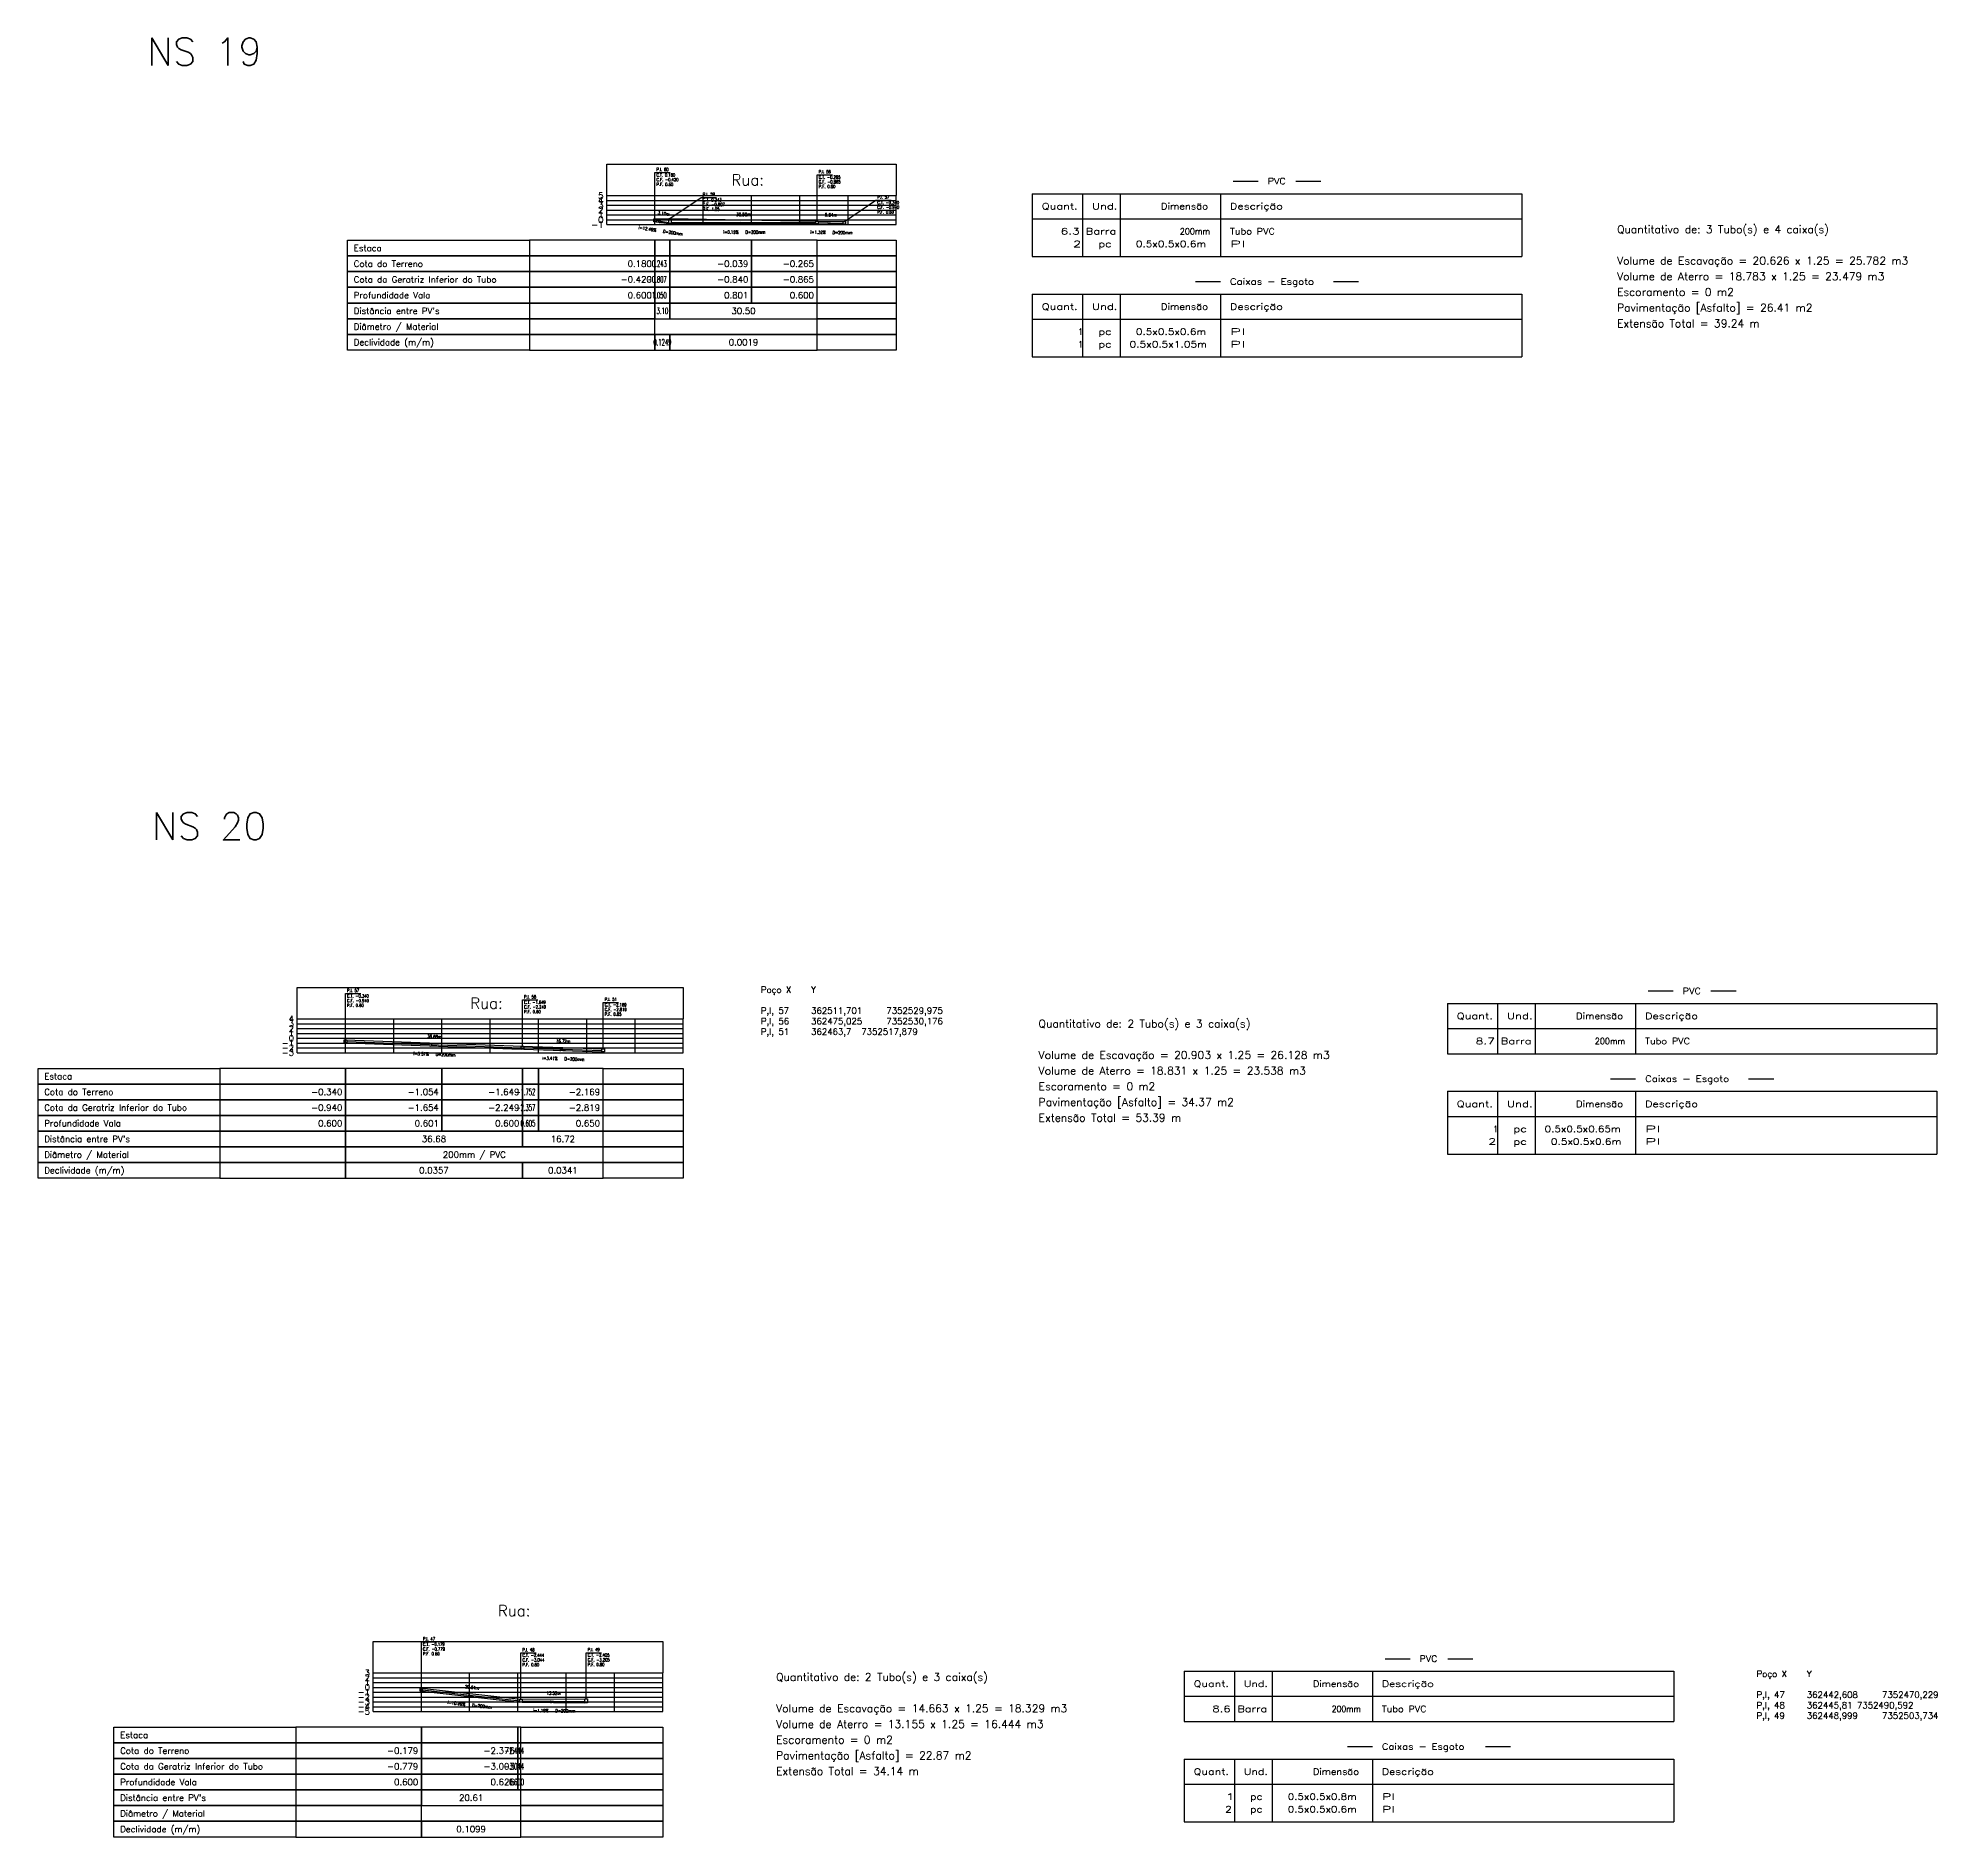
# Model space of a CAD drawing. Extents: x -6997814 to 14282083, y -16 to 289481930.
# Drawn here: x 363713.5 to 364107.2, y 7348656.4 to 7349029.2 of the extents above; entities that cross this region are included whole.
import ezdxf
from ezdxf.enums import TextEntityAlignment as Align

# ---------------------------------------------------------------- set-up
doc = ezdxf.new("R2010")
doc.units = 0
doc.header["$LTSCALE"] = 6.5
for name, color, linetype in [('LISTAGEM_LINHA', 7, 'CONTINUOUS'), ('LISTAGEM_TEXTO', 7, 'CONTINUOUS'), ('PS_IND_COMPRIMENTO', 7, 'CONTINUOUS'), ('PS_IND_DIAMETRO', 7, 'CONTINUOUS'), ('PS_IND_FLUXO', 3, 'CONTINUOUS'), ('PS_IND_INCLINACAO', 7, 'CONTINUOUS'), ('PS_PERFIL_CAIXAS', 7, 'CONTINUOUS'), ('PS_PERFIL_COTA_LIN', 7, 'CONTINUOUS'), ('PS_PERFIL_COTA_TXT', 5, 'CONTINUOUS'), ('PS_PERFIL_GRADE', 8, 'CONTINUOUS'), ('PS_PERFIL_TERRENO', 3, 'CONTINUOUS'), ('PS_PERFIL_TITULOS', 5, 'CONTINUOUS'), ('PS_PERFIL_TUBO', 7, 'CONTINUOUS'), ('PS_PONTOS_IDENTIFICACAO_LIN', 7, 'CONTINUOUS'), ('PS_PONTOS_IDENTIFICACAO_TXT', 7, 'CONTINUOUS')]:
    doc.layers.add(name, color=color, linetype=linetype)
doc.styles.add('ROMANS', font='romans.shx')
doc.styles.get("Standard").update_dxf_attribs({"font": 'simplex.shx'})

# ---------------------------------------------------------------- blocks, each defined once
blk = doc.blocks.new('*U580')
at = {"layer": 'PS_PERFIL_GRADE', "linetype": 'Continuous', "lineweight": -2}
for p, q in [((0, 0), (0, 6)), ((0, 6), (60, 6)), ((0, 5), (60, 5)), ((0, 4), (60, 4)), ((10, 0), (10, 6)), ((20, 0), (20, 6)), ((30, 0), (30, 6)), ((40, 0), (40, 6)), ((50, 0), (50, 6)), ((60, 0), (60, 6)), ((0, 3), (60, 3)), ((0, 2), (60, 2)), ((0, 1), (60, 1)), ((0, 0), (60, 0))]:
    blk.add_line(p, q, dxfattribs=at)
blk.add_lwpolyline([(0, 6), (0, 12.5), (60, 12.5), (60, 6)], dxfattribs=at)
at = {"layer": 'PS_PERFIL_GRADE', "lineweight": -2}
for s, p in [('5', (-0.65, 6)), ('4', (-0.65, 5)), ('3', (-0.65, 4)), ('-1', (-0.65, 0)), ('2', (-0.65, 3)), ('0', (-0.65, 1)), ('1', (-0.65, 2))]:
    blk.add_text(s, height=1.3, dxfattribs=at).set_placement(p, align=Align.MIDDLE_RIGHT)
blk = doc.blocks.new('*U581')
at = {"layer": 'PS_PERFIL_GRADE', "linetype": 'Continuous', "lineweight": -2}
for p, q in [((0, 0), (0, 7)), ((0, 7), (80, 7)), ((0, 6), (80, 6)), ((0, 5), (80, 5)), ((0, 4), (80, 4)), ((10, 0), (10, 7)), ((20, 0), (20, 7)), ((30, 0), (30, 7)), ((40, 0), (40, 7)), ((50, 0), (50, 7)), ((60, 0), (60, 7)), ((70, 0), (70, 7)), ((80, 0), (80, 7)), ((0, 3), (80, 3)), ((0, 2), (80, 2)), ((0, 1), (80, 1)), ((0, 0), (80, 0))]:
    blk.add_line(p, q, dxfattribs=at)
blk.add_lwpolyline([(0, 7), (0, 13.5), (80, 13.5), (80, 7)], dxfattribs=at)
at = {"layer": 'PS_PERFIL_GRADE', "lineweight": -2}
for s, p in [('4', (-0.65, 7)), ('3', (-0.65, 6)), ('2', (-0.65, 5)), ('1', (-0.65, 4)), ('-1', (-0.65, 2)), ('-2', (-0.65, 1)), ('-3', (-0.65, 0)), ('0', (-0.65, 3))]:
    blk.add_text(s, height=1.3, dxfattribs=at).set_placement(p, align=Align.MIDDLE_RIGHT)
blk = doc.blocks.new('*U582')
at = {"layer": 'PS_PERFIL_GRADE', "linetype": 'Continuous', "lineweight": -2}
for p, q in [((0, 0), (0, 8)), ((0, 8), (60, 8)), ((10, 0), (10, 8)), ((20, 0), (20, 8)), ((30, 0), (30, 8)), ((40, 0), (40, 8)), ((50, 0), (50, 8)), ((60, 0), (60, 8)), ((0, 7), (60, 7)), ((0, 6), (60, 6)), ((0, 5), (60, 5)), ((0, 4), (60, 4)), ((0, 3), (60, 3)), ((0, 2), (60, 2)), ((0, 1), (60, 1)), ((0, 0), (60, 0))]:
    blk.add_line(p, q, dxfattribs=at)
blk.add_lwpolyline([(0, 8), (0, 14.5), (60, 14.5), (60, 8)], dxfattribs=at)
at = {"layer": 'PS_PERFIL_GRADE', "lineweight": -2}
for s, p in [('3', (-0.65, 8)), ('-1', (-0.65, 4)), ('2', (-0.65, 7)), ('0', (-0.65, 5)), ('1', (-0.65, 6)), ('-2', (-0.65, 3)), ('-3', (-0.65, 2)), ('-4', (-0.65, 1)), ('-5', (-0.65, 0))]:
    blk.add_text(s, height=1.3, dxfattribs=at).set_placement(p, align=Align.MIDDLE_RIGHT)

msp = doc.modelspace()

# ---------------------------------------------------------------- linework, layer by layer
at = {"layer": 'LISTAGEM_LINHA', "lineweight": -2}
for p, q in [((363961.11633, 7348999.5152), (363966.31633, 7348999.5152)), ((363974.11633, 7348999.5152), (363979.31633, 7348999.5152)), ((363919.51633, 7348996.9152), (363919.5163, 7348983.9152)), ((363919.51633, 7348996.9152), (364020.91633, 7348996.9152)), ((363929.91633, 7348996.9152), (363929.9163, 7348983.9152)), ((363937.71633, 7348996.9152), (363937.7163, 7348983.9152)), ((363958.51633, 7348996.9152), (363958.5163, 7348983.9152)), ((364020.91633, 7348996.9152), (364020.9163, 7348983.9152)), ((363919.51633, 7348991.7152), (364020.91633, 7348991.7152)), ((363919.51633, 7348983.9152), (364020.91633, 7348983.9152)), ((363953.31633, 7348978.7152), (363958.51633, 7348978.7152)), ((363981.91633, 7348978.7152), (363987.11633, 7348978.7152)), ((363919.51633, 7348976.1152), (363919.5163, 7348963.1152)), ((363919.51633, 7348976.1152), (364020.91633, 7348976.1152)), ((363929.91633, 7348976.1152), (363929.9163, 7348963.1152)), ((363937.71633, 7348976.1152), (363937.7163, 7348963.1152)), ((363958.51633, 7348976.1152), (363958.5163, 7348963.1152)), ((364020.91633, 7348976.1152), (364020.9163, 7348963.1152)), ((363919.51633, 7348970.9152), (364020.91633, 7348970.9152)), ((363919.51633, 7348963.1152), (364020.91633, 7348963.1152)), ((364005.51544, 7348829.12705), (364005.5154, 7348818.7271)), ((364005.51544, 7348829.12705), (364106.91544, 7348829.12705)), ((364015.91544, 7348829.12705), (364015.9154, 7348818.7271)), ((364023.71544, 7348829.12705), (364023.7154, 7348818.7271)), ((364044.51544, 7348829.12705), (364044.5154, 7348818.7271)), ((364047.11544, 7348831.72705), (364052.31544, 7348831.72705)), ((364060.11544, 7348831.72705), (364065.31544, 7348831.72705)), ((364106.91544, 7348829.12705), (364106.9154, 7348818.7271)), ((364005.51544, 7348823.92705), (364106.91544, 7348823.92705)), ((364005.51544, 7348818.72705), (364106.91544, 7348818.72705)), ((364039.31544, 7348813.52705), (364044.51544, 7348813.52705)), ((364067.91544, 7348813.52705), (364073.11544, 7348813.52705)), ((364005.51544, 7348810.92705), (364005.5154, 7348797.9271)), ((364005.51544, 7348810.92705), (364106.91544, 7348810.92705)), ((364015.91544, 7348810.92705), (364015.9154, 7348797.9271)), ((364023.71544, 7348810.92705), (364023.7154, 7348797.9271)), ((364044.51544, 7348810.92705), (364044.5154, 7348797.9271)), ((364106.91544, 7348810.92705), (364106.9154, 7348797.9271)), ((364005.51544, 7348805.72705), (364106.91544, 7348805.72705)), ((364005.51544, 7348797.92705), (364106.91544, 7348797.92705)), ((363992.59024, 7348693.37502), (363997.79024, 7348693.37502)), ((364005.59024, 7348693.37502), (364010.79024, 7348693.37502)), ((363950.99024, 7348690.77502), (363950.9902, 7348680.375)), ((363950.99024, 7348690.77502), (364052.39024, 7348690.77502)), ((363961.39024, 7348690.77502), (363961.3902, 7348680.375)), ((363969.19024, 7348690.77502), (363969.1902, 7348680.375)), ((363989.99024, 7348690.77502), (363989.9902, 7348680.375)), ((364052.39024, 7348690.77502), (364052.3902, 7348680.375)), ((363950.99024, 7348685.57502), (364052.39024, 7348685.57502)), ((363950.99024, 7348680.37502), (364052.39024, 7348680.37502)), ((363950.99024, 7348672.57502), (363950.9902, 7348659.575)), ((363950.99024, 7348672.57502), (364052.39024, 7348672.57502)), ((363961.39024, 7348672.57502), (363961.3902, 7348659.575)), ((363969.19024, 7348672.57502), (363969.1902, 7348659.575)), ((363984.79024, 7348675.17502), (363989.99024, 7348675.17502)), ((363989.99024, 7348672.57502), (363989.9902, 7348659.575)), ((364013.39024, 7348675.17502), (364018.59024, 7348675.17502)), ((364052.39024, 7348672.57502), (364052.3902, 7348659.575)), ((363950.99024, 7348667.37502), (364052.39024, 7348667.37502)), ((363950.99024, 7348659.57502), (364052.39024, 7348659.57502))]:
    msp.add_line(p, q, dxfattribs=at)
at = {"layer": 'PS_IND_FLUXO', "lineweight": -2}
for points in [[(363842.23594, 7348991.09467, 0.65, 0, 0), (363843.52176, 7348990.90315, 0, 0, 0)], [(363859.02742, 7348990.77747, 0.65, 0, 0), (363860.32742, 7348990.77495, 0, 0, 0)], [(363877.09773, 7348990.71925, 0.65, 0, 0), (363878.39759, 7348990.70037, 0, 0, 0)], [(363794.89903, 7348820.46062, 0.65, 0, 0), (363796.19818, 7348820.41363, 0, 0, 0)], [(363821.59606, 7348819.52061, 0.65, 0, 0), (363822.89526, 7348819.47493, 0, 0, 0)], [(363802.60085, 7348685.68809, 0.65, 0, 0), (363803.89268, 7348685.54262, 0, 0, 0)], [(363819.66542, 7348684.41035, 0.65, 0, 0), (363820.96532, 7348684.39426, 0, 0, 0)]]:
    msp.add_lwpolyline(points, format="xyseb", dxfattribs=at)
at = {"layer": 'PS_PERFIL_CAIXAS', "linetype": 'Continuous', "lineweight": -2}
for points in [[(363841.07872, 7348991.69256), (363841.57872, 7348991.69256), (363841.57872, 7348991.09256), (363841.07872, 7348991.09256)], [(363844.17899, 7348991.75526), (363844.67899, 7348991.75526), (363844.67899, 7348990.70526), (363844.17899, 7348990.70526)], [(363874.67585, 7348991.24716), (363875.17585, 7348991.24716), (363875.17585, 7348990.64716), (363874.67585, 7348990.64716)], [(363880.31947, 7348991.17246), (363880.81947, 7348991.17246), (363880.81947, 7348990.57246), (363880.31947, 7348990.57246)], [(363776.96006, 7348821.59137), (363777.46006, 7348821.59137), (363777.46006, 7348820.99137), (363776.96006, 7348820.99137)], [(363813.63716, 7348820.28287), (363814.13716, 7348820.28287), (363814.13716, 7348819.68287), (363813.63716, 7348819.68287)], [(363830.35417, 7348819.76267), (363830.85417, 7348819.76267), (363830.85417, 7348819.11267), (363830.35417, 7348819.11267)], [(363792.69032, 7348687.24781), (363793.19032, 7348687.24781), (363793.19032, 7348686.64781), (363792.69032, 7348686.64781)], [(363813.30321, 7348684.98291), (363813.80321, 7348684.98291), (363813.80321, 7348684.38291), (363813.30321, 7348684.38291)], [(363826.82752, 7348685.02171), (363827.32752, 7348685.02171), (363827.32752, 7348684.22171), (363826.82752, 7348684.22171)]]:
    msp.add_lwpolyline(points, close=True, dxfattribs=at)
at = {"layer": 'PS_PERFIL_COTA_LIN', "linetype": 'Continuous', "lineweight": -2}
for points in [[(363815.32872, 7348987.26256), (363815.32872, 7348984.01256), (363777.62872, 7348984.01256), (363777.62872, 7348987.26256)], [(363815.32872, 7348987.26256), (363815.32872, 7348984.01256), (363841.32872, 7348984.01256), (363841.32872, 7348987.26256)], [(363841.32872, 7348987.26256), (363841.32872, 7348984.01256), (363844.42899, 7348984.01256), (363844.42899, 7348987.26256)], [(363844.42899, 7348987.26256), (363844.42899, 7348984.01256), (363861.32872, 7348984.01256), (363861.32872, 7348987.26256)], [(363861.32872, 7348987.26256), (363861.32872, 7348984.01256), (363874.92585, 7348984.01256), (363874.92585, 7348987.26256)], [(363891.32872, 7348987.26256), (363891.32872, 7348984.01256), (363874.92585, 7348984.01256), (363874.92585, 7348987.26256)], [(363815.32872, 7348984.01256), (363815.32872, 7348980.76256), (363777.62872, 7348980.76256), (363777.62872, 7348984.01256)], [(363815.32872, 7348984.01256), (363815.32872, 7348980.76256), (363841.32872, 7348980.76256), (363841.32872, 7348984.01256)], [(363841.32872, 7348984.01256), (363841.32872, 7348980.76256), (363844.42899, 7348980.76256), (363844.42899, 7348984.01256)], [(363844.42899, 7348984.01256), (363844.42899, 7348980.76256), (363861.32872, 7348980.76256), (363861.32872, 7348984.01256)], [(363861.32872, 7348984.01256), (363861.32872, 7348980.76256), (363874.92585, 7348980.76256), (363874.92585, 7348984.01256)], [(363891.32872, 7348984.01256), (363891.32872, 7348980.76256), (363874.92585, 7348980.76256), (363874.92585, 7348984.01256)], [(363815.32872, 7348980.76256), (363815.32872, 7348977.51256), (363777.62872, 7348977.51256), (363777.62872, 7348980.76256)], [(363815.32872, 7348980.76256), (363815.32872, 7348977.51256), (363841.32872, 7348977.51256), (363841.32872, 7348980.76256)], [(363841.32872, 7348980.76256), (363841.32872, 7348977.51256), (363844.42899, 7348977.51256), (363844.42899, 7348980.76256)], [(363844.42899, 7348980.76256), (363844.42899, 7348977.51256), (363861.32872, 7348977.51256), (363861.32872, 7348980.76256)], [(363861.32872, 7348980.76256), (363861.32872, 7348977.51256), (363874.92585, 7348977.51256), (363874.92585, 7348980.76256)], [(363891.32872, 7348980.76256), (363891.32872, 7348977.51256), (363874.92585, 7348977.51256), (363874.92585, 7348980.76256)], [(363815.32872, 7348977.51256), (363815.32872, 7348974.26256), (363777.62872, 7348974.26256), (363777.62872, 7348977.51256)], [(363815.32872, 7348977.51256), (363815.32872, 7348974.26256), (363841.32872, 7348974.26256), (363841.32872, 7348977.51256)], [(363841.32872, 7348977.51256), (363841.32872, 7348974.26256), (363844.42899, 7348974.26256), (363844.42899, 7348977.51256)], [(363844.42899, 7348977.51256), (363844.42899, 7348974.26256), (363861.32872, 7348974.26256), (363861.32872, 7348977.51256)], [(363861.32872, 7348977.51256), (363861.32872, 7348974.26256), (363874.92585, 7348974.26256), (363874.92585, 7348977.51256)], [(363891.32872, 7348977.51256), (363891.32872, 7348974.26256), (363874.92585, 7348974.26256), (363874.92585, 7348977.51256)], [(363815.32872, 7348974.26256), (363815.32872, 7348971.01256), (363777.62872, 7348971.01256), (363777.62872, 7348974.26256)], [(363815.32872, 7348971.01256), (363815.32872, 7348967.76256), (363777.62872, 7348967.76256), (363777.62872, 7348971.01256)], [(363815.32872, 7348974.26256), (363815.32872, 7348971.01256), (363841.32872, 7348971.01256), (363841.32872, 7348974.26256)], [(363815.32872, 7348971.01256), (363815.32872, 7348967.76256), (363841.32872, 7348967.76256), (363841.32872, 7348971.01256)], [(363841.32872, 7348974.26256), (363841.32872, 7348971.01256), (363844.42899, 7348971.01256), (363844.42899, 7348974.26256)], [(363844.42899, 7348974.26256), (363844.42899, 7348971.01256), (363874.92585, 7348971.01256), (363874.92585, 7348974.26256)], [(363891.32872, 7348974.26256), (363891.32872, 7348971.01256), (363874.92585, 7348971.01256), (363874.92585, 7348974.26256)], [(363891.32872, 7348971.01256), (363891.32872, 7348967.76256), (363874.92585, 7348967.76256), (363874.92585, 7348971.01256)], [(363815.32872, 7348967.76256), (363815.32872, 7348964.51256), (363777.62872, 7348964.51256), (363777.62872, 7348967.76256)], [(363815.32872, 7348967.76256), (363815.32872, 7348964.51256), (363841.32872, 7348964.51256), (363841.32872, 7348967.76256)], [(363841.32872, 7348967.76256), (363841.32872, 7348964.51256), (363844.42899, 7348964.51256), (363844.42899, 7348967.76256)], [(363844.42899, 7348967.76256), (363844.42899, 7348964.51256), (363874.92585, 7348964.51256), (363874.92585, 7348967.76256)], [(363891.32872, 7348967.76256), (363891.32872, 7348964.51256), (363874.92585, 7348964.51256), (363874.92585, 7348967.76256)], [(363751.21006, 7348815.68147), (363751.21006, 7348812.43147), (363713.51006, 7348812.43147), (363713.51006, 7348815.68147)], [(363751.21006, 7348815.68147), (363751.21006, 7348812.43147), (363777.21006, 7348812.43147), (363777.21006, 7348815.68147)], [(363777.21006, 7348815.68147), (363777.21006, 7348812.43147), (363797.21006, 7348812.43147), (363797.21006, 7348815.68147)], [(363797.21006, 7348815.68147), (363797.21006, 7348812.43147), (363813.88716, 7348812.43147), (363813.88716, 7348815.68147)], [(363813.88716, 7348815.68147), (363813.88716, 7348812.43147), (363817.21006, 7348812.43147), (363817.21006, 7348815.68147)], [(363817.21006, 7348815.68147), (363817.21006, 7348812.43147), (363830.60417, 7348812.43147), (363830.60417, 7348815.68147)], [(363847.21006, 7348815.68147), (363847.21006, 7348812.43147), (363830.60417, 7348812.43147), (363830.60417, 7348815.68147)], [(363751.21006, 7348812.43147), (363751.21006, 7348809.18147), (363713.51006, 7348809.18147), (363713.51006, 7348812.43147)], [(363751.21006, 7348812.43147), (363751.21006, 7348809.18147), (363777.21006, 7348809.18147), (363777.21006, 7348812.43147)], [(363777.21006, 7348812.43147), (363777.21006, 7348809.18147), (363797.21006, 7348809.18147), (363797.21006, 7348812.43147)], [(363797.21006, 7348812.43147), (363797.21006, 7348809.18147), (363813.88716, 7348809.18147), (363813.88716, 7348812.43147)], [(363813.88716, 7348812.43147), (363813.88716, 7348809.18147), (363817.21006, 7348809.18147), (363817.21006, 7348812.43147)], [(363817.21006, 7348812.43147), (363817.21006, 7348809.18147), (363830.60417, 7348809.18147), (363830.60417, 7348812.43147)], [(363847.21006, 7348812.43147), (363847.21006, 7348809.18147), (363830.60417, 7348809.18147), (363830.60417, 7348812.43147)], [(363751.21006, 7348809.18147), (363751.21006, 7348805.93147), (363713.51006, 7348805.93147), (363713.51006, 7348809.18147)], [(363751.21006, 7348805.93147), (363751.21006, 7348802.68147), (363713.51006, 7348802.68147), (363713.51006, 7348805.93147)], [(363751.21006, 7348809.18147), (363751.21006, 7348805.93147), (363777.21006, 7348805.93147), (363777.21006, 7348809.18147)], [(363751.21006, 7348805.93147), (363751.21006, 7348802.68147), (363777.21006, 7348802.68147), (363777.21006, 7348805.93147)], [(363777.21006, 7348809.18147), (363777.21006, 7348805.93147), (363797.21006, 7348805.93147), (363797.21006, 7348809.18147)], [(363777.21006, 7348805.93147), (363777.21006, 7348802.68147), (363797.21006, 7348802.68147), (363797.21006, 7348805.93147)], [(363797.21006, 7348809.18147), (363797.21006, 7348805.93147), (363813.88716, 7348805.93147), (363813.88716, 7348809.18147)], [(363797.21006, 7348805.93147), (363797.21006, 7348802.68147), (363813.88716, 7348802.68147), (363813.88716, 7348805.93147)], [(363813.88716, 7348809.18147), (363813.88716, 7348805.93147), (363817.21006, 7348805.93147), (363817.21006, 7348809.18147)], [(363813.88716, 7348805.93147), (363813.88716, 7348802.68147), (363817.21006, 7348802.68147), (363817.21006, 7348805.93147)], [(363817.21006, 7348809.18147), (363817.21006, 7348805.93147), (363830.60417, 7348805.93147), (363830.60417, 7348809.18147)], [(363817.21006, 7348805.93147), (363817.21006, 7348802.68147), (363830.60417, 7348802.68147), (363830.60417, 7348805.93147)], [(363847.21006, 7348809.18147), (363847.21006, 7348805.93147), (363830.60417, 7348805.93147), (363830.60417, 7348809.18147)], [(363847.21006, 7348805.93147), (363847.21006, 7348802.68147), (363830.60417, 7348802.68147), (363830.60417, 7348805.93147)], [(363751.21006, 7348802.68147), (363751.21006, 7348799.43147), (363713.51006, 7348799.43147), (363713.51006, 7348802.68147)], [(363751.21006, 7348802.68147), (363751.21006, 7348799.43147), (363777.21006, 7348799.43147), (363777.21006, 7348802.68147)], [(363777.21006, 7348802.68147), (363777.21006, 7348799.43147), (363813.88716, 7348799.43147), (363813.88716, 7348802.68147)], [(363813.88716, 7348802.68147), (363813.88716, 7348799.43147), (363830.60417, 7348799.43147), (363830.60417, 7348802.68147)], [(363847.21006, 7348802.68147), (363847.21006, 7348799.43147), (363830.60417, 7348799.43147), (363830.60417, 7348802.68147)], [(363751.21006, 7348799.43147), (363751.21006, 7348796.18147), (363713.51006, 7348796.18147), (363713.51006, 7348799.43147)], [(363751.21006, 7348799.43147), (363751.21006, 7348796.18147), (363777.21006, 7348796.18147), (363777.21006, 7348799.43147)], [(363777.21006, 7348799.43147), (363777.21006, 7348796.18147), (363830.60417, 7348796.18147), (363830.60417, 7348799.43147)], [(363847.21006, 7348799.43147), (363847.21006, 7348796.18147), (363830.60417, 7348796.18147), (363830.60417, 7348799.43147)], [(363751.21006, 7348796.18147), (363751.21006, 7348792.93147), (363713.51006, 7348792.93147), (363713.51006, 7348796.18147)], [(363751.21006, 7348796.18147), (363751.21006, 7348792.93147), (363777.21006, 7348792.93147), (363777.21006, 7348796.18147)], [(363777.21006, 7348796.18147), (363777.21006, 7348792.93147), (363813.88716, 7348792.93147), (363813.88716, 7348796.18147)], [(363813.88716, 7348796.18147), (363813.88716, 7348792.93147), (363830.60417, 7348792.93147), (363830.60417, 7348796.18147)], [(363847.21006, 7348796.18147), (363847.21006, 7348792.93147), (363830.60417, 7348792.93147), (363830.60417, 7348796.18147)], [(363766.94032, 7348679.17671), (363766.94032, 7348675.92671), (363729.24032, 7348675.92671), (363729.24032, 7348679.17671)], [(363766.94032, 7348675.92671), (363766.94032, 7348672.67671), (363729.24032, 7348672.67671), (363729.24032, 7348675.92671)], [(363766.94032, 7348679.17671), (363766.94032, 7348675.92671), (363792.94032, 7348675.92671), (363792.94032, 7348679.17671)], [(363766.94032, 7348675.92671), (363766.94032, 7348672.67671), (363792.94032, 7348672.67671), (363792.94032, 7348675.92671)], [(363792.94032, 7348679.17671), (363792.94032, 7348675.92671), (363812.94032, 7348675.92671), (363812.94032, 7348679.17671)], [(363792.94032, 7348675.92671), (363792.94032, 7348672.67671), (363812.94032, 7348672.67671), (363812.94032, 7348675.92671)], [(363812.94032, 7348679.17671), (363812.94032, 7348675.92671), (363813.55321, 7348675.92671), (363813.55321, 7348679.17671)], [(363812.94032, 7348675.92671), (363812.94032, 7348672.67671), (363813.55321, 7348672.67671), (363813.55321, 7348675.92671)], [(363842.94032, 7348679.17671), (363842.94032, 7348675.92671), (363813.55321, 7348675.92671), (363813.55321, 7348679.17671)], [(363842.94032, 7348675.92671), (363842.94032, 7348672.67671), (363813.55321, 7348672.67671), (363813.55321, 7348675.92671)], [(363766.94032, 7348672.67671), (363766.94032, 7348669.42671), (363729.24032, 7348669.42671), (363729.24032, 7348672.67671)], [(363766.94032, 7348672.67671), (363766.94032, 7348669.42671), (363792.94032, 7348669.42671), (363792.94032, 7348672.67671)], [(363792.94032, 7348672.67671), (363792.94032, 7348669.42671), (363812.94032, 7348669.42671), (363812.94032, 7348672.67671)], [(363812.94032, 7348672.67671), (363812.94032, 7348669.42671), (363813.55321, 7348669.42671), (363813.55321, 7348672.67671)], [(363842.94032, 7348672.67671), (363842.94032, 7348669.42671), (363813.55321, 7348669.42671), (363813.55321, 7348672.67671)], [(363766.94032, 7348669.42671), (363766.94032, 7348666.17671), (363729.24032, 7348666.17671), (363729.24032, 7348669.42671)], [(363766.94032, 7348669.42671), (363766.94032, 7348666.17671), (363792.94032, 7348666.17671), (363792.94032, 7348669.42671)], [(363792.94032, 7348669.42671), (363792.94032, 7348666.17671), (363812.94032, 7348666.17671), (363812.94032, 7348669.42671)], [(363812.94032, 7348669.42671), (363812.94032, 7348666.17671), (363813.55321, 7348666.17671), (363813.55321, 7348669.42671)], [(363842.94032, 7348669.42671), (363842.94032, 7348666.17671), (363813.55321, 7348666.17671), (363813.55321, 7348669.42671)], [(363766.94032, 7348666.17671), (363766.94032, 7348662.92671), (363729.24032, 7348662.92671), (363729.24032, 7348666.17671)], [(363766.94032, 7348666.17671), (363766.94032, 7348662.92671), (363792.94032, 7348662.92671), (363792.94032, 7348666.17671)], [(363792.94032, 7348666.17671), (363792.94032, 7348662.92671), (363813.55321, 7348662.92671), (363813.55321, 7348666.17671)], [(363842.94032, 7348666.17671), (363842.94032, 7348662.92671), (363813.55321, 7348662.92671), (363813.55321, 7348666.17671)], [(363766.94032, 7348662.92671), (363766.94032, 7348659.67671), (363729.24032, 7348659.67671), (363729.24032, 7348662.92671)], [(363766.94032, 7348662.92671), (363766.94032, 7348659.67671), (363792.94032, 7348659.67671), (363792.94032, 7348662.92671)], [(363842.94032, 7348662.92671), (363842.94032, 7348659.67671), (363813.55321, 7348659.67671), (363813.55321, 7348662.92671)], [(363766.94032, 7348659.67671), (363766.94032, 7348656.42671), (363729.24032, 7348656.42671), (363729.24032, 7348659.67671)], [(363766.94032, 7348659.67671), (363766.94032, 7348656.42671), (363792.94032, 7348656.42671), (363792.94032, 7348659.67671)], [(363792.94032, 7348659.67671), (363792.94032, 7348656.42671), (363813.55321, 7348656.42671), (363813.55321, 7348659.67671)], [(363842.94032, 7348659.67671), (363842.94032, 7348656.42671), (363813.55321, 7348656.42671), (363813.55321, 7348659.67671)]]:
    msp.add_lwpolyline(points, close=True, dxfattribs=at)
for points in [[(363815.32872, 7348971.01256), (363841.32872, 7348971.01256)], [(363841.32872, 7348974.26256), (363844.42899, 7348974.26256)], [(363841.32872, 7348971.01256), (363844.42899, 7348971.01256)], [(363841.32872, 7348971.01256), (363844.42899, 7348971.01256)], [(363844.42899, 7348971.01256), (363861.32872, 7348971.01256)], [(363861.32872, 7348974.26256), (363874.92585, 7348974.26256)], [(363861.32872, 7348971.01256), (363874.92585, 7348971.01256)], [(363861.32872, 7348971.01256), (363874.92585, 7348971.01256)], [(363815.32872, 7348967.76256), (363841.32872, 7348967.76256)], [(363841.32872, 7348967.76256), (363844.42899, 7348967.76256)], [(363841.32872, 7348967.76256), (363844.42899, 7348967.76256)], [(363844.42899, 7348967.76256), (363861.32872, 7348967.76256)], [(363861.32872, 7348967.76256), (363874.92585, 7348967.76256)], [(363861.32872, 7348967.76256), (363874.92585, 7348967.76256)], [(363841.32872, 7348964.51256), (363844.42899, 7348964.51256)], [(363861.32872, 7348964.51256), (363874.92585, 7348964.51256)], [(363777.21006, 7348802.68147), (363797.21006, 7348802.68147)], [(363797.21006, 7348802.68147), (363813.88716, 7348802.68147)], [(363817.21006, 7348802.68147), (363830.60417, 7348802.68147)], [(363751.21006, 7348799.43147), (363777.21006, 7348799.43147)], [(363777.21006, 7348799.43147), (363797.21006, 7348799.43147)], [(363777.21006, 7348799.43147), (363797.21006, 7348799.43147)], [(363797.21006, 7348799.43147), (363813.88716, 7348799.43147)], [(363797.21006, 7348799.43147), (363813.88716, 7348799.43147)], [(363817.21006, 7348799.43147), (363830.60417, 7348799.43147)], [(363817.21006, 7348799.43147), (363830.60417, 7348799.43147)], [(363751.21006, 7348796.18147), (363777.21006, 7348796.18147)], [(363777.21006, 7348796.18147), (363797.21006, 7348796.18147)], [(363777.21006, 7348796.18147), (363797.21006, 7348796.18147)], [(363797.21006, 7348796.18147), (363813.88716, 7348796.18147)], [(363797.21006, 7348796.18147), (363813.88716, 7348796.18147)], [(363817.21006, 7348796.18147), (363830.60417, 7348796.18147)], [(363817.21006, 7348796.18147), (363830.60417, 7348796.18147)], [(363777.21006, 7348792.93147), (363797.21006, 7348792.93147)], [(363797.21006, 7348792.93147), (363813.88716, 7348792.93147)], [(363817.21006, 7348792.93147), (363830.60417, 7348792.93147)], [(363792.94032, 7348666.17671), (363812.94032, 7348666.17671)], [(363812.94032, 7348666.17671), (363813.55321, 7348666.17671)], [(363766.94032, 7348662.92671), (363792.94032, 7348662.92671)], [(363792.94032, 7348662.92671), (363812.94032, 7348662.92671)], [(363792.94032, 7348662.92671), (363812.94032, 7348662.92671)], [(363812.94032, 7348662.92671), (363813.55321, 7348662.92671)], [(363812.94032, 7348662.92671), (363813.55321, 7348662.92671)], [(363766.94032, 7348659.67671), (363792.94032, 7348659.67671)], [(363792.94032, 7348659.67671), (363812.94032, 7348659.67671)], [(363792.94032, 7348659.67671), (363812.94032, 7348659.67671)], [(363792.94032, 7348656.42671), (363812.94032, 7348656.42671)], [(363812.94032, 7348659.67671), (363813.55321, 7348659.67671)], [(363812.94032, 7348659.67671), (363813.55321, 7348659.67671)], [(363812.94032, 7348656.42671), (363813.55321, 7348656.42671)]]:
    msp.add_lwpolyline(points, dxfattribs=at)
at = {"layer": 'PS_PERFIL_TERRENO', "linetype": 'Continuous', "lineweight": -2}
for points in [[(363841.32872, 7348991.69256), (363844.42899, 7348991.75526), (363874.92585, 7348991.24716), (363880.56947, 7348991.17246)], [(363777.21006, 7348821.59137), (363813.88716, 7348820.28287), (363830.60417, 7348819.76267)], [(363792.94032, 7348687.24781), (363813.55321, 7348684.98291), (363827.07752, 7348685.02171)]]:
    msp.add_lwpolyline(points, dxfattribs=at)
at = {"layer": 'PS_PERFIL_TUBO', "linetype": 'Continuous', "lineweight": -2}
for points in [[(363841.57872, 7348991.09256), (363844.17899, 7348990.70526), (363844.17899, 7348990.90526), (363841.57872, 7348991.29256)], [(363844.67899, 7348990.70526), (363874.67585, 7348990.64716), (363874.67585, 7348990.84716), (363844.67899, 7348990.90526)], [(363875.17585, 7348990.64716), (363880.31947, 7348990.57246), (363880.31947, 7348990.77246), (363875.17585, 7348990.84716)], [(363777.46006, 7348820.99137), (363813.63716, 7348819.68287), (363813.63716, 7348819.88287), (363777.46006, 7348821.19137)], [(363814.13716, 7348819.68287), (363830.35417, 7348819.11267), (363830.35417, 7348819.31267), (363814.13716, 7348819.88287)], [(363793.19032, 7348686.64781), (363813.30321, 7348684.38291), (363813.30321, 7348684.58291), (363793.19032, 7348686.84781)], [(363813.80321, 7348684.38291), (363826.82752, 7348684.22171), (363826.82752, 7348684.42171), (363813.80321, 7348684.58291)]]:
    msp.add_lwpolyline(points, close=True, dxfattribs=at)
at = {"layer": 'PS_PONTOS_IDENTIFICACAO_LIN', "linetype": 'Continuous', "lineweight": -2}
for points in [[(363841.32872, 7348991.69256), (363841.32872, 7349001.28006), (363844.51372, 7349001.28006)], [(363874.92585, 7348991.24716), (363874.92585, 7349000.83466), (363878.11085, 7349000.83466)], [(363844.42899, 7348991.75526), (363850.92899, 7348996.14276), (363854.11399, 7348996.14276)], [(363880.56947, 7348991.17246), (363887.06947, 7348995.55996), (363890.25447, 7348995.55996)], [(363777.21006, 7348821.59137), (363777.21006, 7348831.17887), (363780.39506, 7348831.17887)], [(363813.88716, 7348820.28287), (363813.88716, 7348829.87037), (363817.07216, 7348829.87037)], [(363830.60417, 7348819.76267), (363830.60417, 7348829.35017), (363833.78917, 7348829.35017)], [(363792.94032, 7348687.24781), (363792.94032, 7348696.83531), (363796.12532, 7348696.83531)], [(363813.55321, 7348684.98291), (363813.55321, 7348694.57041), (363816.73821, 7348694.57041)], [(363827.07752, 7348685.02171), (363827.07752, 7348694.60921), (363830.26252, 7348694.60921)]]:
    msp.add_lwpolyline(points, dxfattribs=at)

# ---------------------------------------------------------------- block references
at = {"layer": 'PS_PERFIL_GRADE', "lineweight": -2}
for name, p in [('*U580', (363831.32872, 7348990.51256)), ('*U581', (363767.21006, 7348818.93147)), ('*U582', (363782.94032, 7348682.42671))]:
    msp.add_blockref(name, p, dxfattribs=at)

# ---------------------------------------------------------------- texts
at = {"layer": 'LISTAGEM_TEXTO', "lineweight": -2, "style": 'ROMANS'}
for s, width, p in [('PVC', 1.125, (363968.26633, 7348998.8652)), ('Quant.', 1.326316, (363921.46633, 7348993.6652)), ('Und.', 1.354839, (363931.86633, 7348993.6652)), ('Dimensão', 1.158621, (363946.16633, 7348993.6652)), ('Descrição', 1.303448, (363960.46633, 7348993.6652)), ('6.3', 1.431818, (363925.36633, 7348988.4652)), ('2', 1.5, (363927.96633, 7348985.8652)), ('Barra', 1.346154, (363930.56633, 7348988.4652)), ('pc', 1.354839, (363933.16633, 7348985.8652)), ('0.5x0.5x0.6m', 1.223301, (363940.96633, 7348985.8652)), ('200mm', 0.9375, (363950.06633, 7348988.4652)), ('Tubo PVC', 1.12, (363960.46633, 7348988.4652)), ('PI', 2, (363960.46633, 7348985.8652)), ('Caixas - Esgoto', 1.184211, (363960.46633, 7348978.0652)), ('Quant.', 1.326316, (363921.46633, 7348972.8652)), ('Und.', 1.354839, (363931.86633, 7348972.8652)), ('Dimensão', 1.158621, (363946.16633, 7348972.8652)), ('Descrição', 1.303448, (363960.46633, 7348972.8652)), ('pc', 1.354839, (363933.16633, 7348967.6652)), ('0.5x0.5x0.6m', 1.223301, (363940.96633, 7348967.6652)), ('PI', 2, (363960.46633, 7348967.6652)), ('pc', 1.354839, (363933.16633, 7348965.0652)), ('0.5x0.5x1.05m', 1.22973, (363939.66633, 7348965.0652)), ('PI', 2, (363960.46633, 7348965.0652)), ('PVC', 1.125, (364054.26544, 7348831.07705)), ('Quant.', 1.326316, (364007.46544, 7348825.87705)), ('Und.', 1.354839, (364017.86544, 7348825.87705)), ('Dimensão', 1.158621, (364032.16544, 7348825.87705)), ('Descrição', 1.303448, (364046.46544, 7348825.87705)), ('8.7', 1.431818, (364011.36544, 7348820.67705)), ('Barra', 1.346154, (364016.56544, 7348820.67705)), ('200mm', 0.9375, (364036.06544, 7348820.67705)), ('Tubo PVC', 1.12, (364046.46544, 7348820.67705)), ('Caixas - Esgoto', 1.184211, (364046.46544, 7348812.87705)), ('Quant.', 1.326316, (364007.46544, 7348807.67705)), ('Und.', 1.354839, (364017.86544, 7348807.67705)), ('Dimensão', 1.158621, (364032.16544, 7348807.67705)), ('Descrição', 1.303448, (364046.46544, 7348807.67705)), ('pc', 1.354839, (364019.16544, 7348802.47705)), ('0.5x0.5x0.65m', 1.207965, (364025.66544, 7348802.47705)), ('PI', 2, (364046.46544, 7348802.47705)), ('2', 1.5, (364013.96544, 7348799.87705)), ('pc', 1.354839, (364019.16544, 7348799.87705)), ('0.5x0.5x0.6m', 1.223301, (364026.96544, 7348799.87705)), ('PI', 2, (364046.46544, 7348799.87705)), ('PVC', 1.105263, (363999.74024, 7348692.72502)), ('Quant.', 1.298969, (363952.94024, 7348687.52502)), ('Und.', 1.272727, (363963.34024, 7348687.52502)), ('Dimensão', 1.135135, (363977.64024, 7348687.52502)), ('Descrição', 1.277027, (363991.94024, 7348687.52502)), ('8.6', 1.340426, (363956.84024, 7348682.32502)), ('Barra', 1.296296, (363962.04024, 7348682.32502)), ('200mm', 0.905172, (363981.54024, 7348682.32502)), ('Tubo PVC', 1.112583, (363991.94024, 7348682.32502)), ('Caixas - Esgoto', 1.162362, (363991.94024, 7348674.52502)), ('Quant.', 1.298969, (363952.94024, 7348669.32502)), ('Und.', 1.272727, (363963.34024, 7348669.32502)), ('Dimensão', 1.135135, (363977.64024, 7348669.32502)), ('Descrição', 1.277027, (363991.94024, 7348669.32502)), ('1', 1.909091, (363959.44024, 7348664.12502)), ('pc', 1.235294, (363964.64024, 7348664.12502)), ('0.5x0.5x0.8m', 1.2, (363972.44024, 7348664.12502)), ('PI', 1.68, (363991.94024, 7348664.12502)), ('2', 1.235294, (363959.44024, 7348661.52502)), ('pc', 1.235294, (363964.64024, 7348661.52502)), ('0.5x0.5x0.6m', 1.2, (363972.44024, 7348661.52502)), ('PI', 1.68, (363991.94024, 7348661.52502))]:
    msp.add_text(s, height=1.3, dxfattribs=dict(at, width=width)).set_placement(p)
at = {"layer": 'LISTAGEM_TEXTO', "color": 7, "lineweight": -2, "style": 'ROMANS'}
for s, p in [('Quantitativo de: 3 Tubo(s) e 4 caixa(s)', (364040.67559, 7348988.72128)), ('Volume de Escavação = 20.626 x 1.25 = 25.782 m3', (364040.67559, 7348982.22128)), ('Volume de Aterro = 18.783 x 1.25 = 23.479 m3', (364040.67559, 7348978.97128)), ('Escoramento = 0 m2', (364040.67559, 7348975.72128)), ('Pavimentação [Asfalto] = 26.41 m2', (364040.67559, 7348972.47128)), ('Extensão Total = 39.24 m', (364040.67559, 7348969.22128)), ('Quantitativo de: 2 Tubo(s) e 3 caixa(s)', (363920.81628, 7348824.13742)), ('Volume de Escavação = 20.903 x 1.25 = 26.128 m3', (363920.81628, 7348817.63742)), ('Volume de Aterro = 18.831 x 1.25 = 23.538 m3', (363920.81628, 7348814.38742)), ('Escoramento = 0 m2', (363920.81628, 7348811.13742)), ('Pavimentação [Asfalto] = 34.37 m2', (363920.81628, 7348807.88742)), ('Extensão Total = 53.39 m', (363920.81628, 7348804.63742)), ('Quantitativo de: 2 Tubo(s) e 3 caixa(s)', (363866.45046, 7348688.75919)), ('Volume de Escavação = 14.663 x 1.25 = 18.329 m3', (363866.45046, 7348682.25919)), ('Volume de Aterro = 13.155 x 1.25 = 16.444 m3', (363866.45046, 7348679.00919)), ('Escoramento = 0 m2', (363866.45046, 7348675.75919)), ('Pavimentação [Asfalto] = 22.87 m2', (363866.45046, 7348672.50919)), ('Extensão Total = 34.14 m', (363866.45046, 7348669.25919))]:
    msp.add_text(s, height=1.625, dxfattribs=at).set_placement(p)
at = {"layer": 'LISTAGEM_TEXTO', "lineweight": -2, "style": 'ROMANS'}
for p in [(363928.9568, 7348967.6652), (363928.9568, 7348965.0652), (364014.95591, 7348802.47705)]:
    msp.add_text('1', height=1.3, dxfattribs=at).set_placement(p)
at = {"layer": 'LISTAGEM_TEXTO', "lineweight": -2, "char_height": 5.664031, "attachment_point": 1}
for s, insert in [('NS 19', (363736.10271, 7349029.17358)), ('NS 20', (363737.10219, 7348868.69557))]:
    msp.add_mtext_dynamic_manual_height_columns(s, width=1349.2683201, gutter_width=28.32016, heights=[5.66403], dxfattribs=dict(at, insert=insert))
at = {"layer": 'LISTAGEM_TEXTO', "lineweight": -2, "char_height": 1.3, "attachment_point": 1}
for s, insert, width in [('Poço^IX^IY\\P^I^I\\PP,I, 57^I362511,701^I7352529,975\\PP,I, 56^I362475,025^I7352530,176\\PP,I, 51^I362463,7^I7352517,879\\P', (363863.28029, 7348832.61585), 40.56), ('Poço^IX^IY\\P^I^I\\PP,I, 47^I362442,608^I7352470,229\\PP,I, 48^I362445,81^I7352490,592\\PP,I, 49^I362448,999^I7352503,734\\P', (364069.56503, 7348690.88537), 40.625)]:
    msp.add_mtext(s, dxfattribs=dict(at, insert=insert, width=width))
at = {"layer": 'PS_IND_COMPRIMENTO', "lineweight": -2, "width": 0.8}
for s, rotation, p in [('3.10m', 351.5283004, (363843.14771, 7348992.804)), ('30.50m', 359.8890257, (363859.68095, 7348992.60121)), ('5.64m', 359.1679609, (363877.77416, 7348992.53462)), ('36.68m', 357.9285555, (363795.61457, 7348822.26093)), ('16.72m', 357.9862749, (363822.30979, 7348821.32164)), ('20.61m', 353.5750267, (363803.45099, 7348687.4289)), ('13.52m', 359.2908943, (363820.33795, 7348686.22717))]:
    msp.add_text(s, height=0.65, rotation=rotation, dxfattribs=at).set_placement(p, align=Align.MIDDLE_CENTER)
at = {"layer": 'PS_IND_DIAMETRO', "lineweight": -2, "width": 0.8}
for rotation, p in [(351.5283004, (363845.05304, 7348988.82994)), (359.8890257, (363862.14388, 7348988.94643)), (359.1679609, (363880.1909, 7348988.84914)), (357.9285555, (363797.95103, 7348818.52403)), (357.9862749, (363824.65001, 7348817.58711)), (353.5750267, (363805.49703, 7348683.52542)), (359.2908943, (363822.76259, 7348682.54688))]:
    msp.add_text('D=200mm', height=0.65, rotation=rotation, dxfattribs=at).set_placement(p, align=Align.MIDDLE_CENTER)
at = {"layer": 'PS_IND_INCLINACAO', "lineweight": -2, "width": 0.8}
for s, rotation, p in [('i=12.49%', 351.5283004, (363839.7812, 7348989.61516)), ('i=0.19%', 359.8890257, (363857.07389, 7348988.95625)), ('i=1.32%', 359.1679609, (363875.12144, 7348988.92276)), ('i=3.57%', 357.9285555, (363792.88434, 7348818.70729)), ('i=3.41%', 357.9862749, (363819.58314, 7348817.76526)), ('i=10.99%', 353.5750267, (363800.20051, 7348684.12186)), ('i=1.19%', 359.2908943, (363817.69298, 7348682.60963))]:
    msp.add_text(s, height=0.65, rotation=rotation, dxfattribs=at).set_placement(p, align=Align.MIDDLE_CENTER)
at = {"layer": 'PS_PERFIL_COTA_TXT', "lineweight": -2}
for s, p in [('Cota do Terreno', (363778.92872, 7348982.38756)), ('Estaca', (363778.92872, 7348985.63756)), ('Cota da Geratriz Inferior do Tubo', (363778.92872, 7348979.13756)), ('Profundidade Vala', (363778.92872, 7348975.88756)), ("Distância entre PV's", (363778.92872, 7348972.63756)), ('Diâmetro / Material', (363778.92872, 7348969.38756)), ('Declividade (m/m)', (363778.92872, 7348966.13756)), ('Estaca', (363714.81006, 7348814.05647)), ('Cota do Terreno', (363714.81006, 7348810.80647)), ('Cota da Geratriz Inferior do Tubo', (363714.81006, 7348807.55647)), ('Profundidade Vala', (363714.81006, 7348804.30647)), ("Distância entre PV's", (363714.81006, 7348801.05647)), ('Diâmetro / Material', (363714.81006, 7348797.80647)), ('Declividade (m/m)', (363714.81006, 7348794.55647)), ('Estaca', (363730.54032, 7348677.55171)), ('Cota do Terreno', (363730.54032, 7348674.30171)), ('Cota da Geratriz Inferior do Tubo', (363730.54032, 7348671.05171)), ('Profundidade Vala', (363730.54032, 7348667.80171)), ("Distância entre PV's", (363730.54032, 7348664.55171)), ('Diâmetro / Material', (363730.54032, 7348661.30171)), ('Declividade (m/m)', (363730.54032, 7348658.05171))]:
    msp.add_text(s, height=1.3, dxfattribs=at).set_placement(p, align=Align.MIDDLE_LEFT)
for s, p in [('0.180', (363840.67872, 7348982.38756)), ('-0.039', (363860.67872, 7348982.38756)), ('-0.265', (363874.27585, 7348982.38756)), ('-0.420', (363840.67872, 7348979.13756)), ('-0.840', (363860.67872, 7348979.13756)), ('-0.865', (363874.27585, 7348979.13756)), ('0.600', (363840.67872, 7348975.88756)), ('0.801', (363860.67872, 7348975.88756)), ('0.600', (363874.27585, 7348975.88756)), ('-0.340', (363776.56006, 7348810.80647)), ('-1.054', (363796.56006, 7348810.80647)), ('-1.649', (363813.23716, 7348810.80647)), ('-2.169', (363829.95417, 7348810.80647)), ('-0.940', (363776.56006, 7348807.55647)), ('-1.654', (363796.56006, 7348807.55647)), ('-2.249', (363813.23716, 7348807.55647)), ('-2.819', (363829.95417, 7348807.55647)), ('0.600', (363776.56006, 7348804.30647)), ('0.601', (363796.56006, 7348804.30647)), ('0.600', (363813.23716, 7348804.30647)), ('0.650', (363829.95417, 7348804.30647)), ('-0.179', (363792.29032, 7348674.30171)), ('-0.779', (363792.29032, 7348671.05171)), ('-2.376', (363812.29032, 7348674.30171)), ('-3.003', (363812.29032, 7348671.05171)), ('0.600', (363792.29032, 7348667.80171)), ('0.626', (363812.29032, 7348667.80171))]:
    msp.add_text(s, height=1.3, dxfattribs=at).set_placement(p, align=Align.MIDDLE_RIGHT)
at = {"layer": 'PS_PERFIL_COTA_TXT', "lineweight": -2, "width": 0.5}
for s, p in [('0.243', (363843.77899, 7348982.38756)), ('-0.807', (363843.77899, 7348979.13756)), ('1.050', (363843.77899, 7348975.88756)), ('-1.752', (363816.56006, 7348810.80647)), ('-2.357', (363816.56006, 7348807.55647)), ('0.605', (363816.56006, 7348804.30647)), ('-2.444', (363814.20321, 7348674.30171)), ('-3.044', (363814.20321, 7348671.05171)), ('0.600', (363814.20321, 7348667.80171))]:
    msp.add_text(s, height=1.3, dxfattribs=at).set_placement(p, align=Align.MIDDLE_RIGHT)
for s, p in [('3.10', (363842.87885, 7348972.63756)), ('0.1249', (363842.87885, 7348966.13756))]:
    msp.add_text(s, height=1.3, dxfattribs=at).set_placement(p, align=Align.MIDDLE_CENTER)
at = {"layer": 'PS_PERFIL_COTA_TXT', "lineweight": -2}
for s, p in [('30.50', (363859.67742, 7348972.63756)), ('0.0019', (363859.67742, 7348966.13756)), ('36.68', (363795.54861, 7348801.05647)), ('16.72', (363822.24566, 7348801.05647)), ('200mm / PVC', (363803.90711, 7348797.80647)), ('0.0357', (363795.54861, 7348794.55647)), ('0.0341', (363822.24566, 7348794.55647)), ('20.61', (363803.24677, 7348664.55171)), ('0.1099', (363803.24677, 7348658.05171))]:
    msp.add_text(s, height=1.3, dxfattribs=at).set_placement(p, align=Align.MIDDLE_CENTER)
at = {"layer": 'PS_PERFIL_TITULOS', "lineweight": -2}
for p in [(363861.32872, 7348999.76256), (363807.21006, 7348829.18147), (363812.94032, 7348703.30771)]:
    msp.add_text('Rua: ', height=2.275, dxfattribs=at).set_placement(p, align=Align.MIDDLE_CENTER)
at = {"layer": 'PS_PONTOS_IDENTIFICACAO_TXT', "lineweight": -2, "width": 0.7}
for s, p in [('C.T. 0.180', (363841.65372, 7349000.46756)), ('C.F. -0.420', (363841.65372, 7348999.49256)), ('P.I. 60', (363841.65372, 7349001.60506)), ('P.F. 0.60', (363841.65372, 7348998.51756)), ('C.T. -0.265', (363875.25085, 7349000.02216)), ('C.F. -0.865', (363875.25085, 7348999.04716)), ('P.I. 58', (363875.25085, 7349001.15966)), ('P.F. 0.60', (363875.25085, 7348998.07216)), ('C.T. 0.243', (363851.25399, 7348995.33026)), ('C.F. -0.807', (363851.25399, 7348994.35526)), ('P.I. 59', (363851.25399, 7348996.46776)), ('C.T. -0.340', (363887.39447, 7348994.74746)), ('P.I. 57', (363887.39447, 7348995.88496)), ('P.F. 1.05', (363851.25399, 7348993.38026)), ('C.F. -0.940', (363887.39447, 7348993.77246)), ('P.F. 0.60', (363887.39447, 7348992.79746)), ('C.T. -0.340', (363777.53506, 7348830.36637)), ('C.F. -0.940', (363777.53506, 7348829.39137)), ('P.I. 57', (363777.53506, 7348831.50387)), ('C.T. -1.649', (363814.21216, 7348829.05787)), ('P.I. 56', (363814.21216, 7348830.19537)), ('C.T. -2.169', (363830.92917, 7348828.53767)), ('P.I. 51', (363830.92917, 7348829.67517)), ('P.F. 0.60', (363777.53506, 7348828.41637)), ('C.F. -2.249', (363814.21216, 7348828.08287)), ('P.F. 0.60', (363814.21216, 7348827.10787)), ('C.F. -2.819', (363830.92917, 7348827.56267)), ('P.F. 0.65', (363830.92917, 7348826.58767)), ('C.T. -0.179', (363793.26532, 7348696.02281)), ('C.F. -0.779', (363793.26532, 7348695.04781)), ('P.I. 47', (363793.26532, 7348697.16031)), ('P.I. 48', (363813.87821, 7348694.89541)), ('P.I. 49', (363827.40252, 7348694.93421)), ('P.F. 0.60', (363793.26532, 7348694.07281)), ('C.T. -2.444', (363813.87821, 7348693.75791)), ('C.F. -3.044', (363813.87821, 7348692.78291)), ('P.F. 0.60', (363813.87821, 7348691.80791)), ('C.T. -2.405', (363827.40252, 7348693.79671)), ('C.F. -3.205', (363827.40252, 7348692.82171)), ('P.F. 0.80', (363827.40252, 7348691.84671))]:
    msp.add_text(s, height=0.65, dxfattribs=at).set_placement(p)

doc.saveas('drawing.dxf')
